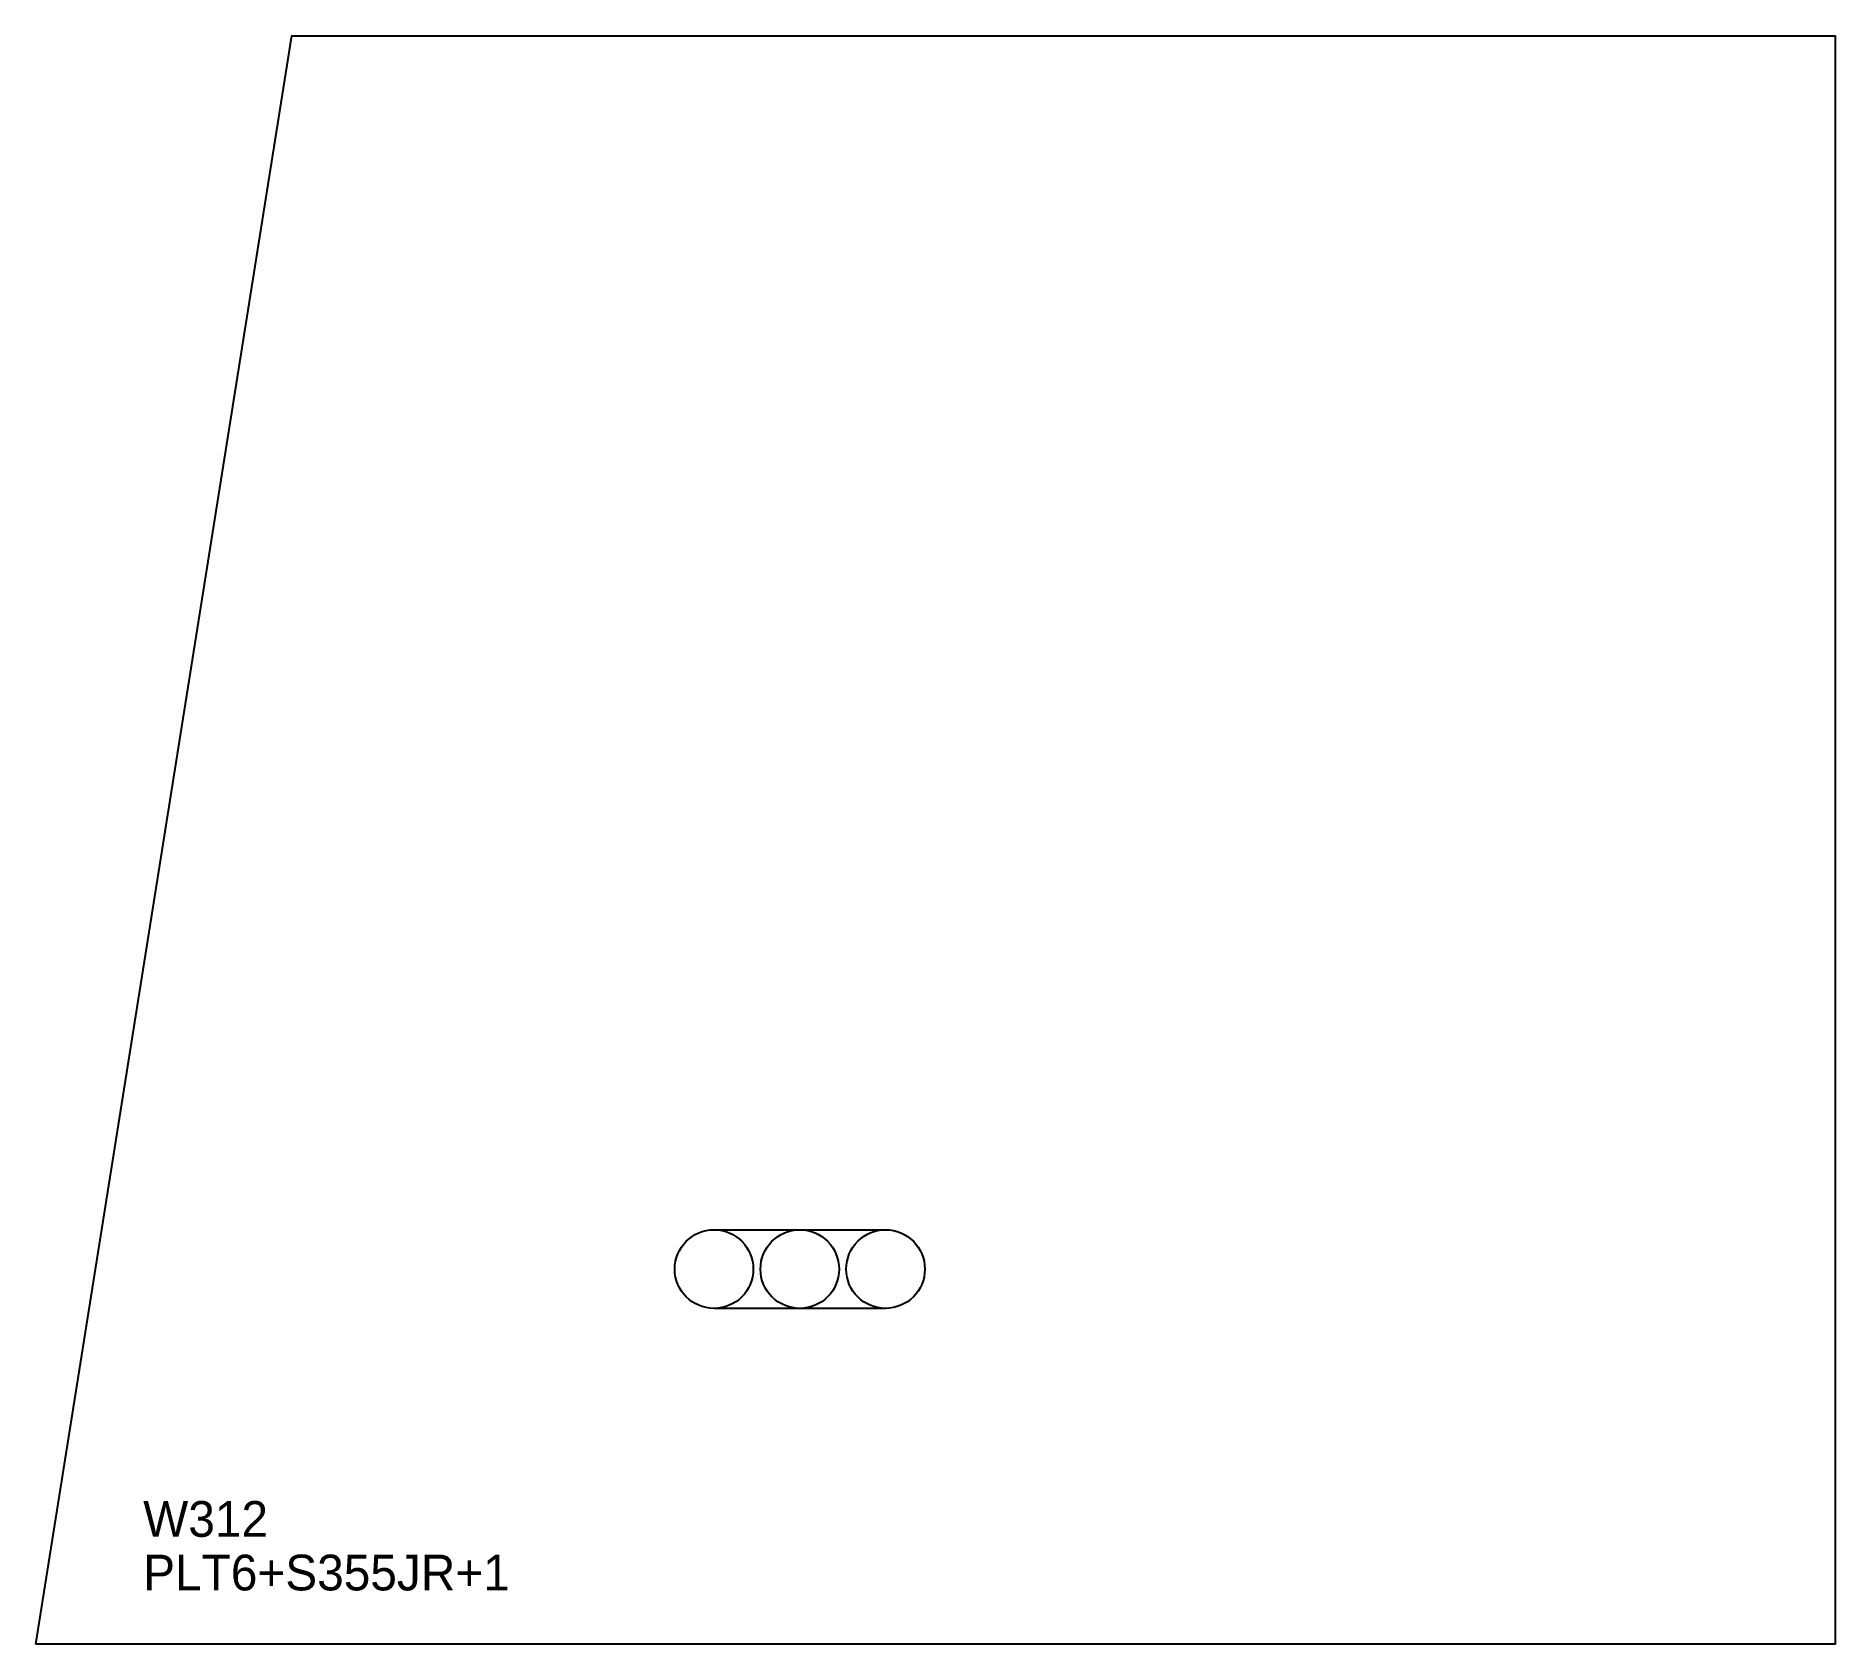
# Model space of a CAD drawing. Extents: x 0 to 503, y 0 to 450.
import ezdxf

# ---------------------------------------------------------------- set-up
doc = ezdxf.new("R2010")
doc.units = 0
for name, color, linetype in [('22', 7, 'CONTINUOUS'), ('CUT', 7, 'CONTINUOUS'), ('LAYOUT', 4, 'CONTINUOUS'), ('SCRIBE', 3, 'CONTINUOUS'), ('TEXT', 7, 'CONTINUOUS')]:
    doc.layers.add(name, color=color, linetype=linetype)

msp = doc.modelspace()

# ---------------------------------------------------------------- linework, layer by layer
at = {"layer": '22', "color": 7, "linetype": 'CONTINUOUS'}
for centre, radius in [((189.74, 104.92), 11), ((213.74, 104.92), 11), ((237.74, 104.92), 11), ((0, 0), 0)]:
    msp.add_circle(centre, radius, dxfattribs=at)
at = {"layer": 'CUT', "color": 7, "linetype": 'CONTINUOUS'}
msp.add_lwpolyline([(0, 0), (71.56, 450), (503.44, 450), (503.44, 0)], close=True, dxfattribs=at)
at = {"layer": 'LAYOUT', "color": 4, "linetype": 'CONTINUOUS'}
msp.add_lwpolyline([(189.74, 93.92, -1), (189.74, 115.92), (237.74, 115.92, -1), (237.74, 93.92)], format="xyb", close=True, dxfattribs=at)

# ---------------------------------------------------------------- texts
at = {"layer": 'SCRIBE', "color": 3}
msp.add_text('W312', height=10, dxfattribs=at).set_placement((30, 30))
at = {"layer": 'TEXT', "color": 7}
msp.add_text('PLT6+S355JR+1', height=10, dxfattribs=at).set_placement((30, 15))

doc.saveas('drawing.dxf')
